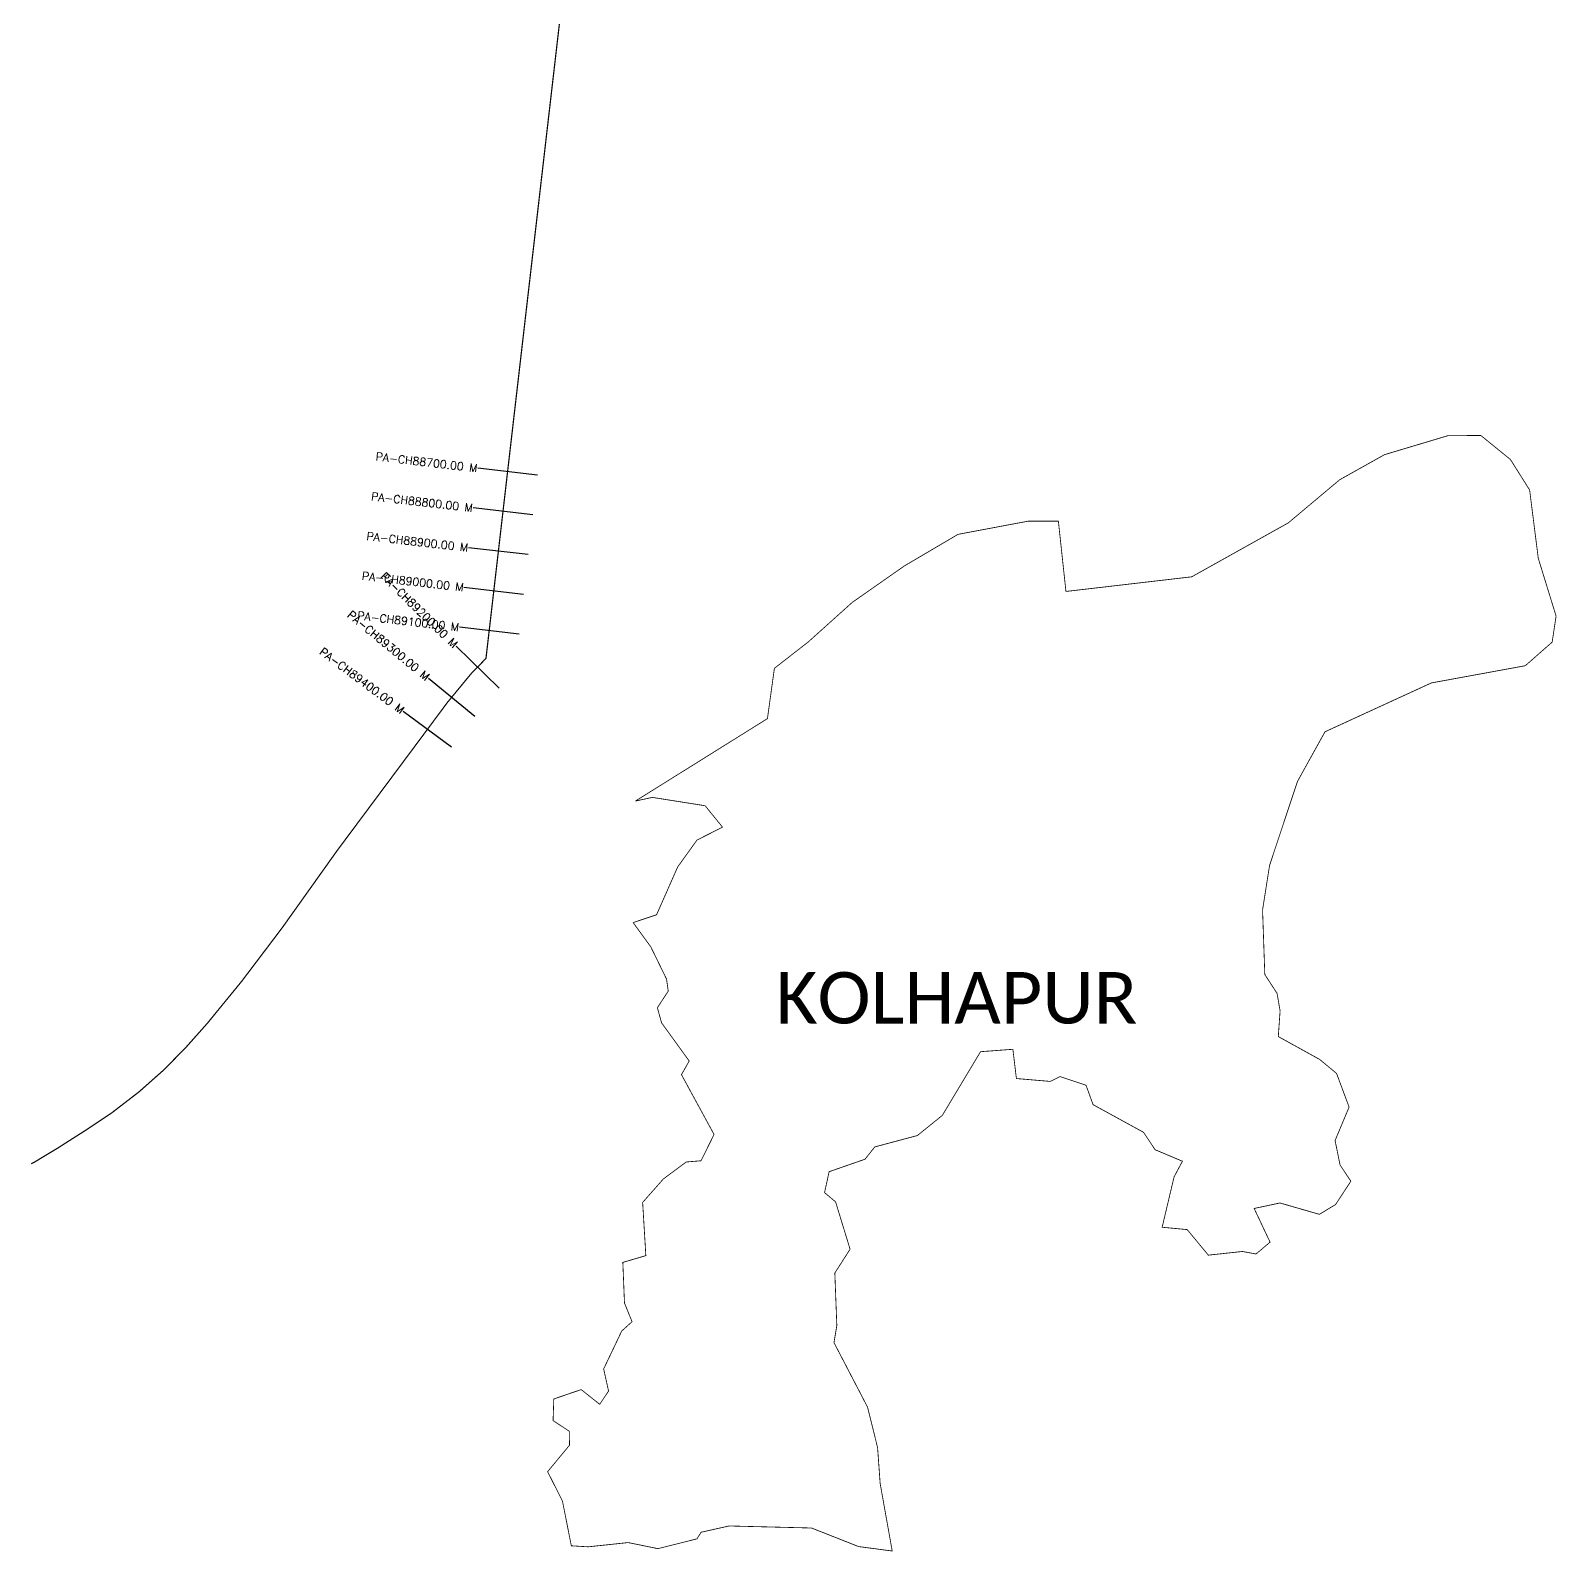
# Model space of a CAD drawing. Header units: metres. Extents: x 262043 to 267426, y 2153186 to 2160788.
# Drawn here: x 263613 to 267426, y 2153186 to 2156987 of the extents above; entities that cross this region are included whole.
import ezdxf
from ezdxf.enums import TextEntityAlignment as Align

# ---------------------------------------------------------------- set-up
doc = ezdxf.new("R2010")
doc.units = ezdxf.units.M
for name, color, linetype in [('CS', 134, 'Continuous'), ('CSMark', 6, 'Continuous'), ('NATURALLY PROTECTED', 3, 'Continuous'), ('VILLAGE NAME', 250, 'Continuous')]:
    doc.layers.add(name, color=color, linetype=linetype)
doc.styles.get("Standard").update_dxf_attribs({"font": 'simplex.shx'})

msp = doc.modelspace()

# ---------------------------------------------------------------- linework, layer by layer
at = {"color": 6, "const_width": 2, "flags": 128}
for points in [[(265124.5, 2155060.9), (265454.5, 2155267), (265471.9, 2155392.7), (265556.8, 2155458.9), (265666.6, 2155557.6), (265797, 2155648.8), (265930.7, 2155727.5), (266106.6, 2155760.6), (266181.5, 2155760.3), (266200.4, 2155584.8), (266514.7, 2155621.4), (266756, 2155756.2), (266884.3, 2155863.9), (266996.4, 2155926.7), (267154.8, 2155974.1), (267237.1, 2155974.6), (267311.1, 2155914.5), (267359, 2155838.4), (267380.6, 2155667.7), (267425.1, 2155523.3), (267415.3, 2155458.2), (267348.2, 2155399.2), (267113.5, 2155356.2), (266847.7, 2155234.1), (266778.8, 2155109.9), (266709.2, 2154900.2), (266691.7, 2154789), (266697.3, 2154627.5), (266727.9, 2154580.3), (266735.5, 2154536.7), (266731, 2154472.4), (266834.6, 2154415.1), (266876.6, 2154380.2), (266907.9, 2154296.2), (266872.9, 2154212.5), (266885.3, 2154151.7), (266912.3, 2154110.9), (266874.1, 2154052.6), (266833.7, 2154028.1)], [(266833.7, 2154028.1), (266735.2, 2154056.5), (266670.7, 2154042.8), (266710.4, 2153958.6), (266675.4, 2153929), (266641.4, 2153935.3), (266556.2, 2153926.1), (266503.3, 2153990), (266440.7, 2153995.8), (266470.7, 2154122), (266491.5, 2154160.8), (266423.2, 2154189.6), (266394.4, 2154233), (266268.2, 2154302.2), (266250.6, 2154350.7), (266185.8, 2154372.4), (266161.2, 2154360.3), (266076.6, 2154367.5), (266067.8, 2154440.6), (265987.1, 2154434.6), (265891.6, 2154275.5), (265829.3, 2154225.1), (265722.7, 2154196.6), (265698.4, 2154165.9), (265608.7, 2154134.7), (265597.2, 2154082.5), (265624.8, 2154059.3), (265661, 2153941), (265622.9, 2153881.5), (265627.9, 2153750.5), (265620.8, 2153707.5), (265704.6, 2153546.4), (265729.7, 2153445.4), (265736.2, 2153355.1), (265766.3, 2153186.7), (265682.3, 2153197.8), (265564.7, 2153244.2), (265358.6, 2153249.3), (265288.8, 2153233.6), (265278.3, 2153217), (265180.8, 2153192.6), (265106.6, 2153207.8), (265006.8, 2153197.2), (264964.5, 2153199.7), (264942.2, 2153312), (264905.2, 2153385), (264960, 2153451.1), (264959.3, 2153486), (264918.9, 2153512.7), (264920.7, 2153566.7), (264989.1, 2153590.1), (265035.4, 2153553.4), (265057.5, 2153586.5), (265045.3, 2153641.8), (265090.6, 2153736.8), (265116.2, 2153759.7), (265097.3, 2153806.6), (265093.2, 2153908), (265150.7, 2153924.9), (265142.7, 2154057.9), (265194.4, 2154116.5), (265251.5, 2154158.9), (265288.7, 2154162), (265321.1, 2154227.8), (265239.7, 2154377.2), (265259, 2154411.3), (265190, 2154506.7), (265179.5, 2154544.5), (265206.7, 2154586), (265202.3, 2154616.2), (265163.3, 2154696.2), (265119, 2154757.2), (265177.5, 2154776.9), (265230.3, 2154896.4), (265278.4, 2154963.4), (265342.2, 2154995.8), (265298.8, 2155049.3), (265167, 2155070.1), (265124.5, 2155060.9)]]:
    msp.add_lwpolyline(points, dxfattribs=at)
at = {"layer": 'CS'}
for p, q in [((264879.7, 2155875.5), (264730.7, 2155892.8)), ((264868.2, 2155776.2), (264719.2, 2155793.4)), ((264856.7, 2155676.9), (264707.7, 2155694.1)), ((264845.3, 2155577.5), (264696.3, 2155594.8)), ((264833.8, 2155478.2), (264684.8, 2155495.4)), ((264783.8, 2155343.4), (264676.5, 2155448.3)), ((264723.1, 2155272.2), (264607.3, 2155367.6)), ((264665.1, 2155195.4), (264544.7, 2155284.9))]:
    msp.add_line(p, q, dxfattribs=at)
at = {"layer": 'NATURALLY PROTECTED', "const_width": 3, "flags": 128}
msp.add_lwpolyline([(265042.5, 2157935.9), (264791.2, 2155763), (264751.2, 2155417.4), (264714.7, 2155380), (264654.8, 2155307.3), (264544.9, 2155159.5), (264378.7, 2154936.3), (264242, 2154744.2), (264140.4, 2154610), (264055.3, 2154505.9), (264000.7, 2154444.5), (263945.2, 2154388.2), (263884.5, 2154334.4), (263814.3, 2154280.3), (263753.3, 2154239.7), (263678.6, 2154192.1), (263622.4, 2154158.3), (263614.7, 2154154.6)], dxfattribs=at)

# ---------------------------------------------------------------- texts
at = {"layer": 'CSMark'}
for s, rotation, p in [('PA-CH88700.00 M', 353.4027, (264729.7, 2155892.9)), ('PA-CH88800.00 M', 353.4027, (264718.2, 2155793.5)), ('PA-CH88900.00 M', 353.4027, (264706.7, 2155694.2)), ('PA-CH89000.00 M', 353.4027, (264695.3, 2155594.9)), ('PA-CH89200.00 M', 315.6767, (264675.8, 2155449)), ('PA-CH89300.00 M', 320.5351, (264606.5, 2155368.2)), ('PA-CH89100.00 M', 353.4027, (264683.8, 2155495.5)), ('PA-CH89400.00 M', 323.3529, (264543.9, 2155285.5))]:
    msp.add_text(s, height=20, rotation=rotation, dxfattribs=at).set_placement(p, align=Align.MIDDLE_RIGHT)
at = {"layer": 'VILLAGE NAME', "insert": (265475.4, 2154633.6), "char_height": 128.647, "attachment_point": 1}
msp.add_mtext_dynamic_manual_height_columns('{\\fCalibri|b0|i0|c0|p34;KOLHAPUR}', width=1334.797, gutter_width=643.2, heights=[0], dxfattribs=at)

doc.saveas('drawing.dxf')
